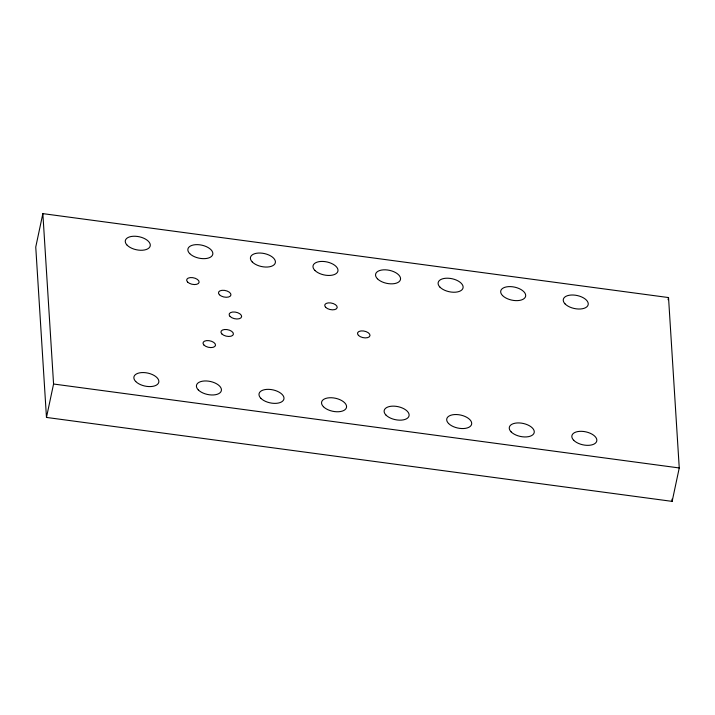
<?xml version="1.0" encoding="UTF-8"?>
<svg xmlns="http://www.w3.org/2000/svg" width="715" height="715" viewBox="0 0 715 715"><rect width="100%" height="100%" fill="white"/><g stroke="black" fill="none" stroke-linecap="round" stroke-linejoin="round"><path stroke-width="1.07" d="M42.855 213.624L35.75 247.041L46.466 417.435L672.145 501.376L679.25 467.959L668.534 297.565L42.855 213.624L53.571 384.018L46.466 417.435M668.069 299.719L668.534 297.565M53.571 384.018L679.25 467.959M672.011 499.15L672.145 501.376M230.069 316.459A6.364 3.325 12 0 0 240.91 317.916A6.364 3.325 12 0 0 235.164 312.071A6.364 3.325 12 0 0 230.069 316.459M219.398 294.75A6.364 3.325 12 0 0 230.239 296.207A6.364 3.325 12 0 0 224.492 290.37A6.364 3.325 12 0 0 219.398 294.75M187.58 282.032A6.364 3.325 12 0 0 198.413 283.489A6.364 3.325 12 0 0 192.675 277.652A6.364 3.325 12 0 0 187.58 282.032M203.954 345.059A6.364 3.325 12 0 0 214.786 346.516A6.364 3.325 12 0 0 209.048 340.671A6.364 3.325 12 0 0 203.954 345.059M221.865 333.941A6.364 3.325 12 0 0 232.697 335.398A6.364 3.325 12 0 0 226.959 329.561A6.364 3.325 12 0 0 221.865 333.941M325.656 307.316A6.364 3.325 12 0 0 336.488 308.773A6.364 3.325 12 0 0 330.75 302.937A6.364 3.325 12 0 0 325.656 307.316M358.438 335.371A6.364 3.325 12 0 0 369.28 336.828A6.364 3.325 12 0 0 363.533 330.982A6.364 3.325 12 0 0 358.438 335.371M135.734 381.524A12.718 6.65 12 0 0 157.407 384.429A12.718 6.65 12 0 0 145.923 372.756A12.718 6.65 12 0 0 135.734 381.524M198.296 389.916A12.718 6.65 12 0 0 219.97 392.83A12.718 6.65 12 0 0 208.494 381.149A12.718 6.65 12 0 0 198.296 389.916M260.868 398.309A12.718 6.65 12 0 0 282.541 401.222A12.718 6.65 12 0 0 271.056 389.541A12.718 6.65 12 0 0 260.868 398.309M323.43 406.71A12.718 6.65 12 0 0 345.104 409.615A12.718 6.65 12 0 0 333.628 397.933A12.718 6.65 12 0 0 323.43 406.71M386.002 415.102A12.718 6.65 12 0 0 407.675 418.007A12.718 6.65 12 0 0 396.19 406.334A12.718 6.65 12 0 0 386.002 415.102M448.573 423.495A12.718 6.65 12 0 0 470.247 426.399A12.718 6.65 12 0 0 458.762 414.727A12.718 6.65 12 0 0 448.573 423.495M511.136 431.887A12.718 6.65 12 0 0 532.809 434.8A12.718 6.65 12 0 0 521.333 423.119A12.718 6.65 12 0 0 511.136 431.887M573.707 440.279A12.718 6.65 12 0 0 595.38 443.193A12.718 6.65 12 0 0 583.896 431.511A12.718 6.65 12 0 0 573.707 440.279M127.154 245.209A12.718 6.65 12 0 0 148.827 248.114A12.718 6.65 12 0 0 137.352 236.433A12.718 6.65 12 0 0 127.154 245.209M189.725 253.602A12.718 6.65 12 0 0 211.399 256.506A12.718 6.65 12 0 0 199.914 244.834A12.718 6.65 12 0 0 189.725 253.602M252.288 261.994A12.718 6.65 12 0 0 273.961 264.899A12.718 6.65 12 0 0 262.485 253.226A12.718 6.65 12 0 0 252.288 261.994M314.859 270.386A12.718 6.65 12 0 0 336.533 273.3A12.718 6.65 12 0 0 325.048 261.619A12.718 6.65 12 0 0 314.859 270.386M377.422 278.779A12.718 6.65 12 0 0 399.095 281.692A12.718 6.65 12 0 0 387.619 270.011A12.718 6.65 12 0 0 377.422 278.779M439.993 287.18A12.718 6.65 12 0 0 461.667 290.084A12.718 6.65 12 0 0 450.182 278.403A12.718 6.65 12 0 0 439.993 287.18M502.556 295.572A12.718 6.65 12 0 0 524.238 298.477A12.718 6.65 12 0 0 512.753 286.804A12.718 6.65 12 0 0 502.556 295.572M565.127 303.964A12.718 6.65 12 0 0 586.8 306.869A12.718 6.65 12 0 0 575.325 295.197A12.718 6.65 12 0 0 565.127 303.964"/></g></svg>
